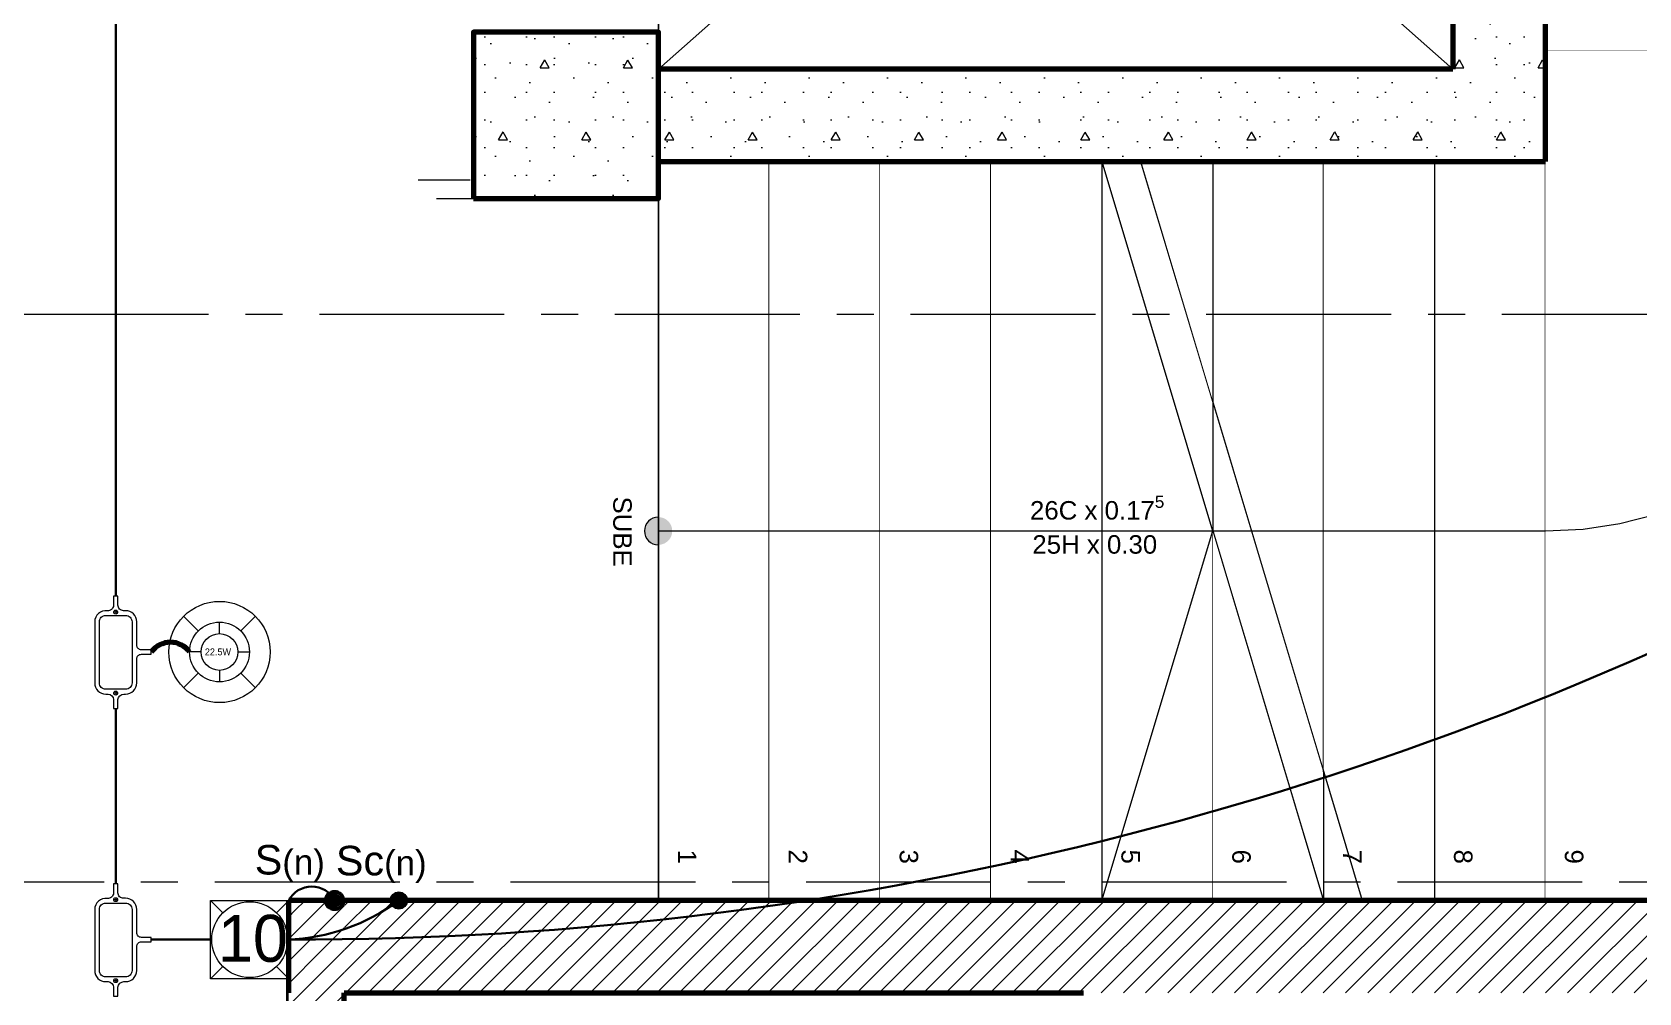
# Model space of a CAD drawing. Header units: inches. Extents: x -38 to 5698, y -33 to 92.
# Drawn here: x 137.475 to 141.823, y 20.1 to 22.7 of the extents above; entities that cross this region are included whole.
import ezdxf
from ezdxf.lldxf.tags import DXFTag

# ---------------------------------------------------------------- set-up
doc = ezdxf.new("R2010")
doc.units = ezdxf.units.IN
doc.header["$MEASUREMENT"] = 0
doc.set_wipeout_variables(frame=1)
for name, pattern in [('ACAD_ISO04W100', [30, 24, -3, 0, -3]), ('CONTINUA', [0]), ('Línea Oculta', [0.195611, 0.141111, -0.0545]), ('Punto & Raya', [0.65, 0.5, -0.075, 0, -0.075]), ('Raya Pequeña', [0.141111, 0.070556, -0.070556]), ('Rayas', [0.282222, 0.141111, -0.141111]), ('Wipeout_Contour', [1, 0, -1])]:
    doc.linetypes.add(name, pattern=pattern)
for name, color, linetype, lineweight in [('00 IE CKTO TOMAS', 111, 'Rayas', 18), ('01 IE LUM LED EMP DN570B', 3, 'Continuous', 13), ('ALUMBRADO_CONDUIT', 30, 'CONDUIT1', 30), ('ALUMBRADO_PVC', 6, 'PVC1', 30), ('Bancas', 1, 'Continuous', 13), ('Cable Alumbrado', 150, 'Continuous', 30), ('CABLEADO EXT.', 3, 'PVCSUBT', 30), ('pulsador', 4, 'Continuous', 40), ('Simb_Alumbrado', 140, 'CONTINUA', 30)]:
    doc.layers.add(name, color=color, linetype=linetype, lineweight=lineweight)
for name, color, linetype in [('02 _ ARQ _ ALB _ Ejes Generales', 7, 'Continuous'), ('02 _ ARQ _ ZON _ Espacio.3D', 7, 'Continuous'), ('08 _ STR _ EXT _ 06 Columnas', 7, 'Continuous'), ('08 _ STR _ EXT _ 07 Losa Aligerada', 7, 'Continuous'), ('08 _ STR _ EXT _ 11 Escaleras', 7, 'Continuous'), ('08 _ STR _ EXT _ 12 Ascensor', 7, 'Continuous'), ('Dibujo 2D - General', 7, 'Continuous'), ('Estructura - 04 MURO', 7, 'Continuous'), ('Interior - CIELO RASSO', 7, 'Continuous'), ('Marcador - Secciones', 251, 'Continuous')]:
    doc.layers.add(name, color=color, linetype=linetype)
doc.styles.add('Annotative', font='arial.ttf')
doc.styles.add('Estilo_Generado_3', font='arial.ttf')
doc.styles.add('{18b73a54-fa43-428c-adcb-c1c7bbdf2c84}', font='Simplex.shx')
tags = doc.linetypes.add('CONDUIT1', pattern='A,1,-0.19772,["con",{18b73a54-fa43-428c-adcb-c1c7bbdf2c84},S=0.2,R=0,X=0,Y=-0.065594],-0.593642', length=1.791362).pattern_tags.tags
tags[6] = DXFTag(74, 10)
tags = doc.linetypes.add('PVC1', pattern='A,1,-0.19772,["PVC",{18b73a54-fa43-428c-adcb-c1c7bbdf2c84},S=0.13,R=0,X=0,Y=-0.061851],-0.507647', length=1.705367).pattern_tags.tags
tags[6] = DXFTag(74, 10)
tags = doc.linetypes.add('PVCSUBT', pattern='A,0.6,-0.3,0.6,-0.075691,["PVC",Standard,S=0.2,R=0,X=0,Y=-0.093724],-0.621005', length=2.196696).pattern_tags.tags
tags[10] = DXFTag(74, 10)
pattern_1 = [(0, (92.5, 3e-09), (0, 0.3897114), [0.024375, -0.200625]), (0, (92.6125, 0.19486), (0, 0.3897114), [0.024375, -0.200625]), (60, (92.5, 3e-09), (-0.3375, 0.1948557), [0.024375, -0.200625]), (60, (92.725, 3e-09), (-0.3375, 0.1948557), [0.024375, -0.200625]), (120, (92.5244, 3e-09), (0.3375, 0.1948557), [0.024375, -0.200625]), (120, (92.7494, 3e-09), (0.3375, 0.1948557), [0.024375, -0.200625]), (0, (92.500015, 0.0375), (0, 0.075), [0, -0.075, 0, -0.1125]), (45, (92.537515, 0.0375), (-0.05303301, 0.05303301), [0, -0.05625, 0, -0.09375])]
pattern_2 = [(45, (92.500015, 3e-09), (-0.030052038, 0.030052038), [])]

# ---------------------------------------------------------------- blocks, each defined once
blk = doc.blocks.new('LUMINARIA 2')
at = {"layer": '01 IE LUM LED EMP DN570B'}
for p, q in [((-0.0939, 0.0936), (-0.1589, 0.1584)), ((0.0939, 0.0936), (0.1589, 0.1584)), ((-0.0939, -0.0936), (-0.1589, -0.1584)), ((0.0939, -0.0936), (0.1589, -0.1584))]:
    blk.add_line(p, q, dxfattribs=at)
at = {"layer": '01 IE LUM LED EMP DN570B', "ltscale": 0.4}
for p, q in [((0, 0.0813), (0, 0.1326)), ((-0.0813, 0), (-0.1326, 0)), ((0.0813, 0), (0.1326, 0)), ((0, -0.0813), (0, -0.1326))]:
    blk.add_line(p, q, dxfattribs=at)
at = {"layer": '01 IE LUM LED EMP DN570B'}
for radius in [0.2244, 0.1326]:
    blk.add_circle((0, 0), radius, dxfattribs=at)
at = {"layer": '01 IE LUM LED EMP DN570B', "ltscale": 0.4}
blk.add_circle((0, 0), 0.0813, dxfattribs=at)
at = {"layer": '01 IE LUM LED EMP DN570B', "color": 8, "linetype": 'ByBlock', "lineweight": 80, "insert": (-0.0649, 0.0156), "char_height": 0.03, "width": 0.178585, "attachment_point": 1}
blk.add_mtext('{\\C3;22.5W}', dxfattribs=at)
blk = doc.blocks.new('oval t')
at = {"layer": 'Simb_Alumbrado', "lineweight": 13}
blk.add_lwpolyline([(0.0141, 0.0102, -0.414214), (0.0041, 0.0202), (0.0041, 0.0416), (-0.0056, 0.0416), (-0.0056, 0.0202, -0.414214), (-0.0156, 0.0102), (-0.0659, 0.0102, 0.414214), (-0.0899, -0.0138), (-0.0899, -0.0183, -0.414214), (-0.1019, -0.0303), (-0.1213, -0.0303), (-0.1213, -0.04), (-0.1016, -0.04, -0.451917), (-0.0897, -0.0535, 0.451917), (-0.0659, -0.0805), (0.0659, -0.0805, 0.414214), (0.0899, -0.0566), (0.0899, -0.0512, -0.398753), (0.1019, -0.0401), (0.1213, -0.0401), (0.1213, -0.0304), (0.1019, -0.0304, -0.368669), (0.0899, -0.0176), (0.0899, -0.0138, 0.414214), (0.0659, 0.0102), (0.0141, 0.0102)], format="xyb", dxfattribs=at)
blk.add_lwpolyline([(-0.0659, 0), (0.0659, 0, -0.414214), (0.0797, -0.0138), (0.0797, -0.0566, -0.414214), (0.0659, -0.0703), (-0.0659, -0.0703, -0.414214), (-0.0797, -0.0566), (-0.0797, -0.0138, -0.414214)], format="xyb", close=True, dxfattribs=at)
for points in [[(-0.0869, -0.031), (-0.0869, -0.0394)], [(0.0879, -0.031), (0.0879, -0.0394)], [(-0.0911, -0.0352), (-0.0828, -0.0352)], [(0.0837, -0.0352), (0.0921, -0.0352)]]:
    blk.add_lwpolyline(points, dxfattribs=at)
for centre in [(-0.0869, -0.0352), (0.0879, -0.0352)]:
    blk.add_circle(centre, 0.00419, dxfattribs=at)
blk = doc.blocks.new('100x100x80 adosado')
at = {"layer": 'Simb_Alumbrado', "lineweight": 13}
blk.add_lwpolyline([(-0.0768, 0.0788), (0.0194, 0.0788), (0.0194, -0.0174), (-0.0768, -0.0174)], close=True, dxfattribs=at)
at = {"layer": 'Simb_Alumbrado', "lineweight": 9}
for points in [[(-0.0768, 0.0788), (-0.0618, 0.0638)], [(0.0043, 0.0638), (0.0194, 0.0788)], [(-0.0768, -0.0174), (-0.0618, -0.0023)], [(0.0043, -0.0023), (0.0194, -0.0174)]]:
    blk.add_lwpolyline(points, dxfattribs=at)
blk.add_circle((-0.0287, 0.0307), 0.0467, dxfattribs=at)
at = {"layer": 'Simb_Alumbrado', "lineweight": 9, "insert": (-0.0677, 0.0612), "char_height": 0.05773, "attachment_point": 1}
blk.add_mtext_dynamic_manual_height_columns('10', width=0.119989, gutter_width=12.5, heights=[0], dxfattribs=at)
blk = doc.blocks.new('ii3t')
at = {"layer": 'Simb_Alumbrado', "lineweight": 5}
h = blk.add_hatch(color=3, dxfattribs=at)
edge = h.paths.add_edge_path()
edge.add_arc((0, 0), 0.0164, 0, 360)
blk.add_circle((0, 0), 0.0164, dxfattribs=at)
blk = doc.blocks.new('pulsador')
at = {"layer": 'pulsador', "lineweight": 40}
h = blk.add_hatch(color=4, dxfattribs=at)
h.dxf.hatch_style = 1
h.paths.add_polyline_path([(246.2314, 46.0882, 1), (246.279, 46.0882, 1)])
h.paths.add_polyline_path([(246.2786, 46.0882, -1), (246.2317, 46.0882, -1)], flags=16)
h.paths.add_polyline_path([(246.271, 46.0882, -1), (246.2393, 46.0882, -1)], flags=0)
at = {"layer": 'pulsador'}
h = blk.add_hatch(color=4, dxfattribs=at)
h.dxf.hatch_style = 1
h.paths.add_polyline_path([(246.2393, 46.0882, 1), (246.271, 46.0882, 1)])
at = {"layer": 'pulsador', "color": 4, "lineweight": 50}
blk.add_circle((246.2552, 46.0882), 0.0238, dxfattribs=at)
at = {"layer": 'pulsador', "color": 4, "lineweight": 40}
blk.add_circle((246.2552, 46.0882), 0.0235, dxfattribs=at)
at = {"layer": 'pulsador', "color": 4}
blk.add_circle((246.2552, 46.0882), 0.0159, dxfattribs=at)

msp = doc.modelspace()

# ---------------------------------------------------------------- linework, layer by layer
at = {"layer": '02 _ ARQ _ ZON _ Espacio.3D', "color": 254, "linetype": 'Continuous', "lineweight": 0, "flags": 128}
msp.add_lwpolyline([(140.82, 15.1499), (140.8204, 17.1), (140.32, 17.1), (140.32, 19.05), (138.17, 19.05), (138.17, 20.35), (139.17, 20.35), (139.17, 22.25), (138.67, 22.25), (138.67, 22.7), (139.17, 22.7), (139.17, 24.4), (138.67, 24.4), (138.67, 24.85), (139.17, 24.85), (139.17, 26.75), (143.57, 26.75), (143.57, 27), (143.92, 27), (143.92, 29.7)], dxfattribs=at)
at = {"layer": '02 _ ARQ _ ZON _ Espacio.3D', "color": 255, "linetype": 'Continuous', "lineweight": 0, "flags": 128}
msp.add_lwpolyline([(139.17, 22.6), (141.32, 22.6), (141.32, 24.5), (139.17, 24.5)], close=True, dxfattribs=at)
at = {"layer": '08 _ STR _ EXT _ 12 Ascensor', "color": 7, "linetype": 'Continuous', "lineweight": 80, "flags": 128}
for points in [[(141.32, 24.5), (141.32, 22.6)], [(141.32, 22.6), (139.17, 22.6)]]:
    msp.add_lwpolyline(points, dxfattribs=at)
at = {"layer": 'ALUMBRADO_CONDUIT', "color": 30, "lineweight": 30, "ltscale": 0.4, "true_color": 0xf26722}
for p, q in [((137.7016, 21.1736), (137.7015, 23.4069)), ((137.7016, 20.8694), (137.7016, 20.3953)), ((137.9583, 20.2442), (137.7979, 20.2442))]:
    msp.add_line(p, q, dxfattribs=at)
at = {"layer": 'CABLEADO EXT.', "color": 3, "lineweight": 80}
msp.add_arc((137.8497, 20.9848), 0.0641, 36.0183, 143.9817, dxfattribs=at)
at = {"layer": 'Dibujo 2D - General', "color": 252, "linetype": 'Continuous', "lineweight": 9}
for p, q in [((139.17, 22.6), (141.32, 24.5)), ((141.32, 22.6), (139.17, 24.5))]:
    msp.add_line(p, q, dxfattribs=at)
at = {"layer": 'Interior - CIELO RASSO', "color": 251, "linetype": 'Línea Oculta', "lineweight": 13, "flags": 128}
for points in [[(138.52, 22.3), (138.67, 22.3)], [(138.57, 22.25), (138.67, 22.25)]]:
    msp.add_lwpolyline(points, dxfattribs=at)

# ---------------------------------------------------------------- block references
at = {"layer": '01 IE LUM LED EMP DN570B', "xscale": 0.6105334384153049, "yscale": 0.6105334384153049, "zscale": 0.6105334384153049}
msp.add_blockref('LUMINARIA 2', (137.9825, 21.0225), dxfattribs=at)
at = {"layer": 'Bancas', "color": 252, "true_color": 0x939598, "xscale": 1.253906979044094, "yscale": 1.253906979044094, "zscale": 1.253906979044094, "rotation": 270}
for p in [(137.7457, 21.0215), (137.7457, 20.2432)]:
    msp.add_blockref('oval t', p, dxfattribs=at)

# ---------------------------------------------------------------- texts
at = {"layer": '00 IE CKTO TOMAS', "char_height": 0.08, "width": 0.768045, "attachment_point": 7, "style": 'Annotative'}
for s, insert in [('S{\\H0.84375x;(n)}', (138.0778, 20.4)), ('Sc{\\H0.84375x;(n)}', (138.2974, 20.3976))]:
    msp.add_mtext(s, dxfattribs=dict(at, insert=insert))
at = {"layer": '08 _ STR _ EXT _ 11 Escaleras', "color": 161, "lineweight": 13, "insert": (139.0725, 21.4433), "char_height": 0.05, "attachment_point": 4, "rotation": 270, "style": 'Estilo_Generado_3'}
msp.add_mtext('\\A1;{\\pql;\\fArial|b0|i0|c0|p34;SUBE}', dxfattribs=at)

# ---------------------------------------------------------------- next in the draw order: wipeouts: each hides what was drawn before it
at = {"color": 254, "linetype": 'Wipeout_Contour', "lineweight": 0, "ltscale": 3410.443339}
msp.add_wipeout([(139.8744, 22.35), (140.4744, 20.35), (141.57, 20.35), (141.57, 22.35)], dxfattribs=at).dxf.layer = '08 _ STR _ EXT _ 11 Escaleras'
at = {"color": 254, "linetype": 'Wipeout_Contour', "lineweight": 0, "ltscale": 2550.544386}
msp.add_wipeout([(138.17, 20.1), (138.32, 20.1), (138.17, 20.35)], dxfattribs=at).dxf.layer = 'Estructura - 04 MURO'

# ---------------------------------------------------------------- next in the draw order: hatches: boundary and pattern name
at = {"layer": 'Estructura - 04 MURO', "linetype": 'Continuous', "lineweight": 5}
h = msp.add_hatch(dxfattribs=at)
h.set_pattern_fill('LADRILLO_COMÚN_0002', color=252, style=0, pattern_type=2)
h.set_pattern_definition(pattern_2)
h.paths.add_polyline_path([(138.17, 20.1), (138.32, 20.1), (138.17, 20.35)])

# ---------------------------------------------------------------- next in the draw order: linework, layer by layer
at = {"layer": '08 _ STR _ EXT _ 11 Escaleras', "color": 161, "linetype": 'Continuous', "lineweight": 13}
for p, q in [((141.57, 22.35), (139.8744, 22.35)), ((140.4744, 20.35), (141.57, 20.35))]:
    msp.add_line(p, q, dxfattribs=at)

# ---------------------------------------------------------------- next in the draw order: wipeouts: each hides what was drawn before it
at = {"color": 254, "linetype": 'Wipeout_Contour', "lineweight": 0, "ltscale": 2555.067711}
msp.add_wipeout([(140.07, 22.35), (139.8744, 22.35), (140.07, 21.698)], dxfattribs=at).dxf.layer = '08 _ STR _ EXT _ 11 Escaleras'
at = {"color": 254, "linetype": 'Wipeout_Contour', "lineweight": 0, "ltscale": 3414.464033}
msp.add_wipeout([(142.0085, 22.35), (141.57, 22.35), (141.57, 20.35), (142.0085, 20.35)], dxfattribs=at).dxf.layer = '08 _ STR _ EXT _ 11 Escaleras'

# ---------------------------------------------------------------- next in the draw order: linework, layer by layer
at = {"layer": '08 _ STR _ EXT _ 11 Escaleras', "color": 161, "linetype": 'Continuous', "lineweight": 13}
for p, q in [((142.0085, 22.35), (141.57, 22.35)), ((141.57, 20.35), (143.57, 20.35))]:
    msp.add_line(p, q, dxfattribs=at)

# ---------------------------------------------------------------- next in the draw order: wipeouts: each hides what was drawn before it
at = {"color": 254, "linetype": 'Wipeout_Contour', "lineweight": 0, "ltscale": 3408.245928}
msp.add_wipeout([(140.37, 22.35), (140.07, 22.35), (140.07, 21.698), (140.37, 20.698)], dxfattribs=at).dxf.layer = '08 _ STR _ EXT _ 11 Escaleras'

# ---------------------------------------------------------------- next in the draw order: hatches: boundary and pattern name
at = {"layer": '08 _ STR _ EXT _ 11 Escaleras', "linetype": 'Continuous', "lineweight": 13}
msp.add_hatch(color=161, dxfattribs=at).paths.add_polyline_path([(140.1744, 21.3125, 1), (140.1744, 21.3875, 1)])

# ---------------------------------------------------------------- next in the draw order: linework, layer by layer
at = {"layer": '08 _ STR _ EXT _ 11 Escaleras', "color": 167, "linetype": 'Continuous', "lineweight": 18}
msp.add_line((140.37, 20.698), (140.37, 22.35), dxfattribs=at)
at = {"layer": '08 _ STR _ EXT _ 11 Escaleras', "color": 167, "linetype": 'Continuous', "lineweight": 18, "flags": 128}
msp.add_lwpolyline([(140.1744, 21.3875, 1), (140.1744, 21.3125)], format="xyb", dxfattribs=at)

# ---------------------------------------------------------------- next in the draw order: wipeouts: each hides what was drawn before it
at = {"color": 254, "linetype": 'Wipeout_Contour', "lineweight": 0, "ltscale": 3417.818333}
msp.add_wipeout([(143.57, 24.75), (141.57, 24.75), (141.57, 22.35), (143.57, 22.35)], dxfattribs=at).dxf.layer = '08 _ STR _ EXT _ 11 Escaleras'

# ---------------------------------------------------------------- next in the draw order: linework, layer by layer
at = {"layer": '08 _ STR _ EXT _ 11 Escaleras', "color": 161, "linetype": 'Continuous', "lineweight": 13}
msp.add_line((141.57, 25.1885), (141.57, 20.35), dxfattribs=at)
at = {"layer": '08 _ STR _ EXT _ 11 Escaleras', "color": 161, "linetype": 'Raya Pequeña', "lineweight": 13}
msp.add_line((141.57, 22.4885), (143.57, 22.4885), dxfattribs=at)

# ---------------------------------------------------------------- next in the draw order: wipeouts: each hides what was drawn before it
at = {"color": 254, "linetype": 'Wipeout_Contour', "lineweight": 0, "ltscale": 4261.817961}
msp.add_wipeout([(140.37, 22.35), (140.37, 20.698), (140.4744, 20.35), (140.67, 20.35), (140.67, 22.35)], dxfattribs=at).dxf.layer = '08 _ STR _ EXT _ 11 Escaleras'

# ---------------------------------------------------------------- next in the draw order: linework, layer by layer
at = {"layer": '08 _ STR _ EXT _ 11 Escaleras', "color": 167, "linetype": 'Continuous', "lineweight": 18}
for p, q in [((139.8744, 22.35), (140.4744, 20.35)), ((140.4744, 20.35), (140.67, 20.35))]:
    msp.add_line(p, q, dxfattribs=at)

# ---------------------------------------------------------------- next in the draw order: wipeouts: each hides what was drawn before it
at = {"color": 254, "linetype": 'Wipeout_Contour', "lineweight": 0, "ltscale": 3410.588354}
msp.add_wipeout([(140.67, 20.35), (140.97, 20.35), (140.97, 22.35), (140.67, 22.35)], dxfattribs=at).dxf.layer = '08 _ STR _ EXT _ 11 Escaleras'

# ---------------------------------------------------------------- next in the draw order: linework, layer by layer
at = {"layer": '08 _ STR _ EXT _ 11 Escaleras', "color": 167, "linetype": 'Continuous', "lineweight": 18}
msp.add_line((140.67, 22.35), (140.67, 20.35), dxfattribs=at)

# ---------------------------------------------------------------- next in the draw order: wipeouts: each hides what was drawn before it
at = {"color": 254, "linetype": 'Wipeout_Contour', "lineweight": 0, "ltscale": 3411.787977}
msp.add_wipeout([(140.97, 20.35), (141.27, 20.35), (141.27, 22.35), (140.97, 22.35)], dxfattribs=at).dxf.layer = '08 _ STR _ EXT _ 11 Escaleras'

# ---------------------------------------------------------------- next in the draw order: linework, layer by layer
at = {"layer": '08 _ STR _ EXT _ 11 Escaleras', "color": 167, "linetype": 'Continuous', "lineweight": 18}
msp.add_line((140.97, 22.35), (140.97, 20.35), dxfattribs=at)

# ---------------------------------------------------------------- next in the draw order: wipeouts: each hides what was drawn before it
at = {"color": 254, "linetype": 'Wipeout_Contour', "lineweight": 0, "ltscale": 3412.9876}
msp.add_wipeout([(141.27, 22.35), (141.27, 20.35), (141.57, 20.35), (141.57, 22.35)], dxfattribs=at).dxf.layer = '08 _ STR _ EXT _ 11 Escaleras'

# ---------------------------------------------------------------- next in the draw order: linework, layer by layer
at = {"layer": '08 _ STR _ EXT _ 11 Escaleras', "color": 167, "linetype": 'Continuous', "lineweight": 18}
for p, q in [((141.57, 20.35), (141.57, 24.75)), ((141.27, 22.35), (141.27, 20.35))]:
    msp.add_line(p, q, dxfattribs=at)

# ---------------------------------------------------------------- next in the draw order: wipeouts: each hides what was drawn before it
at = {"color": 254, "linetype": 'Wipeout_Contour', "lineweight": 0, "ltscale": 3417.586109}
msp.add_wipeout([(143.57, 22.35), (141.57, 22.35), (141.57, 20.35), (143.57, 20.35)], dxfattribs=at).dxf.layer = '08 _ STR _ EXT _ 11 Escaleras'

# ---------------------------------------------------------------- next in the draw order: linework, layer by layer
at = {"layer": '08 _ STR _ EXT _ 11 Escaleras', "color": 167, "linetype": 'Continuous', "lineweight": 18}
msp.add_line((140.1744, 21.35), (141.57, 21.35), dxfattribs=at)

# ---------------------------------------------------------------- next in the draw order: wipeouts: each hides what was drawn before it
at = {"color": 254, "linetype": 'Wipeout_Contour', "lineweight": 0, "ltscale": 3417.701909}
msp.add_wipeout([(141.57, 22.35), (143.57, 22.35), (143.57, 22.65), (141.57, 22.65)], dxfattribs=at).dxf.layer = '08 _ STR _ EXT _ 11 Escaleras'

# ---------------------------------------------------------------- next in the draw order: linework, layer by layer
at = {"layer": '08 _ STR _ EXT _ 11 Escaleras', "color": 167, "linetype": 'Continuous', "lineweight": 18}
msp.add_line((143.57, 22.65), (141.57, 22.65), dxfattribs=at)
msp.add_arc((141.57, 22.35), 1, 270, 0, dxfattribs=at)

# ---------------------------------------------------------------- next in the draw order: wipeouts: each hides what was drawn before it
at = {"color": 254, "linetype": 'Wipeout_Contour', "lineweight": 0, "ltscale": 3407.432195}
msp.add_wipeout([(139.22, 20.35), (140.97, 20.35), (140.37, 22.35), (139.22, 22.35)], dxfattribs=at).dxf.layer = '08 _ STR _ EXT _ 11 Escaleras'

# ---------------------------------------------------------------- next in the draw order: linework, layer by layer
at = {"layer": '08 _ STR _ EXT _ 11 Escaleras', "color": 161, "linetype": 'Continuous', "lineweight": 13}
for p, q in [((140.37, 22.35), (139.22, 22.35)), ((139.22, 22.35), (139.22, 20.35)), ((139.22, 20.35), (140.97, 20.35))]:
    msp.add_line(p, q, dxfattribs=at)

# ---------------------------------------------------------------- next in the draw order: wipeouts: each hides what was drawn before it
at = {"color": 254, "linetype": 'Wipeout_Contour', "lineweight": 0, "ltscale": 3417.733719}
msp.add_wipeout([(143.57, 22.95), (141.57, 22.95), (141.57, 22.65), (143.57, 22.65)], dxfattribs=at).dxf.layer = '08 _ STR _ EXT _ 11 Escaleras'

# ---------------------------------------------------------------- next in the draw order: wipeouts: each hides what was drawn before it
at = {"color": 254, "linetype": 'Wipeout_Contour', "lineweight": 0, "ltscale": 3404.590243}
msp.add_wipeout([(139.47, 22.35), (139.17, 22.35), (139.17, 20.35), (139.47, 20.35)], dxfattribs=at).dxf.layer = '08 _ STR _ EXT _ 11 Escaleras'

# ---------------------------------------------------------------- next in the draw order: hatches: boundary and pattern name
at = {"layer": '08 _ STR _ EXT _ 06 Columnas', "linetype": 'Continuous', "lineweight": 9}
h = msp.add_hatch(dxfattribs=at)
h.set_pattern_fill('HORMIGÓN_EN_MASA_0002', style=0, pattern_type=2)
h.set_pattern_definition(pattern_1)
h.paths.add_polyline_path([(138.67, 22.25), (139.17, 22.25), (139.17, 22.7), (138.67, 22.7)])
at = {"layer": '08 _ STR _ EXT _ 11 Escaleras', "linetype": 'Continuous', "lineweight": 13}
msp.add_hatch(color=161, dxfattribs=at).paths.add_polyline_path([(139.17, 21.3125, 1), (139.17, 21.3875, 1)])

# ---------------------------------------------------------------- next in the draw order: linework, layer by layer
at = {"layer": '08 _ STR _ EXT _ 06 Columnas', "color": 7, "linetype": 'Continuous', "lineweight": 80, "flags": 128}
msp.add_lwpolyline([(138.67, 22.25), (139.17, 22.25), (139.17, 22.7), (138.67, 22.7)], close=True, dxfattribs=at)
at = {"layer": '08 _ STR _ EXT _ 11 Escaleras', "color": 167, "linetype": 'Continuous', "lineweight": 18}
for p, q in [((139.17, 22.35), (139.17, 20.35)), ((143.57, 22.35), (139.17, 22.35)), ((139.47, 20.35), (139.47, 22.35)), ((139.17, 20.35), (143.57, 20.35))]:
    msp.add_line(p, q, dxfattribs=at)
at = {"layer": '08 _ STR _ EXT _ 11 Escaleras', "color": 167, "linetype": 'Continuous', "lineweight": 18, "flags": 128}
msp.add_lwpolyline([(139.17, 21.3875, 1), (139.17, 21.3125)], format="xyb", dxfattribs=at)
at = {"layer": '08 _ STR _ EXT _ 12 Ascensor', "color": 7, "linetype": 'Continuous', "lineweight": 80, "flags": 128}
msp.add_lwpolyline([(139.17, 22.35), (139.17, 22.6)], dxfattribs=at)

# ---------------------------------------------------------------- next in the draw order: texts
at = {"layer": '08 _ STR _ EXT _ 11 Escaleras', "color": 161, "lineweight": 13, "insert": (139.2479, 20.4879), "char_height": 0.05, "attachment_point": 4, "rotation": 270, "style": 'Estilo_Generado_3'}
msp.add_mtext('\\A1;{\\pql;\\fArial|b0|i0|c0|p34;1}', dxfattribs=at)

# ---------------------------------------------------------------- next in the draw order: wipeouts: each hides what was drawn before it
at = {"color": 254, "linetype": 'Wipeout_Contour', "lineweight": 0, "ltscale": 3405.789865}
msp.add_wipeout([(139.77, 22.35), (139.47, 22.35), (139.47, 20.35), (139.77, 20.35)], dxfattribs=at).dxf.layer = '08 _ STR _ EXT _ 11 Escaleras'

# ---------------------------------------------------------------- next in the draw order: linework, layer by layer
at = {"layer": '08 _ STR _ EXT _ 11 Escaleras', "color": 167, "linetype": 'Continuous', "lineweight": 18}
msp.add_line((139.77, 20.35), (139.77, 22.35), dxfattribs=at)

# ---------------------------------------------------------------- next in the draw order: texts
at = {"layer": '08 _ STR _ EXT _ 11 Escaleras', "color": 161, "lineweight": 13, "insert": (139.5479, 20.4879), "char_height": 0.05, "attachment_point": 4, "rotation": 270, "style": 'Estilo_Generado_3'}
msp.add_mtext('\\A1;{\\pql;\\fArial|b0|i0|c0|p34;2}', dxfattribs=at)

# ---------------------------------------------------------------- next in the draw order: wipeouts: each hides what was drawn before it
at = {"color": 254, "linetype": 'Wipeout_Contour', "lineweight": 0, "ltscale": 3406.989487}
msp.add_wipeout([(140.07, 22.35), (139.77, 22.35), (139.77, 20.35), (140.07, 20.35)], dxfattribs=at).dxf.layer = '08 _ STR _ EXT _ 11 Escaleras'

# ---------------------------------------------------------------- next in the draw order: linework, layer by layer
at = {"layer": '08 _ STR _ EXT _ 11 Escaleras', "color": 167, "linetype": 'Continuous', "lineweight": 18}
msp.add_line((140.07, 20.35), (140.07, 22.35), dxfattribs=at)

# ---------------------------------------------------------------- next in the draw order: texts
at = {"layer": '08 _ STR _ EXT _ 11 Escaleras', "color": 161, "lineweight": 13, "insert": (139.8475, 20.4879), "char_height": 0.05, "attachment_point": 4, "rotation": 270, "style": 'Estilo_Generado_3'}
msp.add_mtext('\\A1;{\\pql;\\fArial|b0|i0|c0|p34;3}', dxfattribs=at)

# ---------------------------------------------------------------- next in the draw order: wipeouts: each hides what was drawn before it
at = {"color": 254, "linetype": 'Wipeout_Contour', "lineweight": 0, "ltscale": 3408.189109}
msp.add_wipeout([(140.07, 22.35), (140.07, 20.35), (140.37, 20.35), (140.37, 22.35)], dxfattribs=at).dxf.layer = '08 _ STR _ EXT _ 11 Escaleras'

# ---------------------------------------------------------------- next in the draw order: texts
at = {"layer": '08 _ STR _ EXT _ 11 Escaleras', "color": 161, "lineweight": 13, "insert": (140.1479, 20.4879), "char_height": 0.05, "attachment_point": 4, "rotation": 270, "style": 'Estilo_Generado_3'}
msp.add_mtext('\\A1;{\\pql;\\fArial|b0|i0|c0|p34;4}', dxfattribs=at)

# ---------------------------------------------------------------- next in the draw order: wipeouts: each hides what was drawn before it
at = {"color": 254, "linetype": 'Wipeout_Contour', "lineweight": 0, "ltscale": 3409.350441}
msp.add_wipeout([(140.67, 21.35), (140.37, 22.35), (140.37, 20.35), (140.67, 20.35)], dxfattribs=at).dxf.layer = '08 _ STR _ EXT _ 11 Escaleras'

# ---------------------------------------------------------------- next in the draw order: linework, layer by layer
at = {"layer": '08 _ STR _ EXT _ 11 Escaleras', "color": 167, "linetype": 'Continuous', "lineweight": 18}
for p, q in [((140.37, 22.35), (140.37, 20.35)), ((140.67, 20.35), (140.67, 21.35))]:
    msp.add_line(p, q, dxfattribs=at)

# ---------------------------------------------------------------- next in the draw order: texts
at = {"layer": '08 _ STR _ EXT _ 11 Escaleras', "color": 161, "lineweight": 13, "char_height": 0.05, "style": 'Estilo_Generado_3'}
for s, insert, attachment_point in [('\\A1;{\\pqc;\\pt0,3.55;\\fArial|b0|i0|c0|p34;26C x \\fArial|b0|i0|c0|p34;0.17\\fArial|b0|i0|c0|p34;\\A1{\\H.66x;\\S5^  ;}\\fArial|b0|i0|c0|p34;\\fArial|b0|i0|c0|p34;\\fArial|b0|i0|c0|p34;\\fArial|b0|i0|c0|p34;\\A1{\\H.66x;\\S^  ;}\\fArial|b0|i0|c0|p34;\\fArial|b0|i0|c0|p34;\\fArial|b0|i0|c0|p34;\\fArial|b0|i0|c0|p34;\\A1{\\H.66x;\\S^  ;}\\fArial|b0|i0|c0|p34;}', (140.37, 21.3663), 8), ('\\A1;{\\pqc;\\pt0,3.55;\\fArial|b0|i0|c0|p34;25H x \\fArial|b0|i0|c0|p34;0.30\\fArial|b0|i0|c0|p34;\\A1{\\H.66x;\\S^  ;}\\fArial|b0|i0|c0|p34;\\fArial|b0|i0|c0|p34;\\fArial|b0|i0|c0|p34;\\fArial|b0|i0|c0|p34;\\A1{\\H.66x;\\S^  ;}\\fArial|b0|i0|c0|p34;\\fArial|b0|i0|c0|p34;\\fArial|b0|i0|c0|p34;\\fArial|b0|i0|c0|p34;\\A1{\\H.66x;\\S^  ;}\\fArial|b0|i0|c0|p34;}', (140.37, 21.3386), 2)]:
    msp.add_mtext(s, dxfattribs=dict(at, insert=insert, attachment_point=attachment_point))
at = {"layer": '08 _ STR _ EXT _ 11 Escaleras', "color": 161, "lineweight": 13, "insert": (140.4475, 20.4879), "char_height": 0.05, "attachment_point": 4, "rotation": 270, "style": 'Estilo_Generado_3'}
msp.add_mtext('\\A1;{\\pql;\\fArial|b0|i0|c0|p34;5}', dxfattribs=at)

# ---------------------------------------------------------------- next in the draw order: wipeouts: each hides what was drawn before it
at = {"color": 254, "linetype": 'Wipeout_Contour', "lineweight": 0, "ltscale": 2556.867094}
msp.add_wipeout([(140.67, 22.35), (140.4744, 22.35), (140.67, 21.698)], dxfattribs=at).dxf.layer = '08 _ STR _ EXT _ 11 Escaleras'

# ---------------------------------------------------------------- next in the draw order: linework, layer by layer
at = {"layer": '08 _ STR _ EXT _ 11 Escaleras', "color": 161, "linetype": 'ACAD_ISO04W100', "lineweight": 13}
msp.add_line((143.57, 22.35), (140.4744, 22.35), dxfattribs=at)

# ---------------------------------------------------------------- next in the draw order: wipeouts: each hides what was drawn before it
at = {"color": 254, "linetype": 'Wipeout_Contour', "lineweight": 0, "ltscale": 2558.228008}
msp.add_wipeout([(140.67, 20.35), (140.97, 20.35), (140.67, 21.35)], dxfattribs=at).dxf.layer = '08 _ STR _ EXT _ 11 Escaleras'

# ---------------------------------------------------------------- next in the draw order: texts
at = {"layer": '08 _ STR _ EXT _ 11 Escaleras', "color": 161, "lineweight": 13, "insert": (140.7475, 20.4879), "char_height": 0.05, "attachment_point": 4, "rotation": 270, "style": 'Estilo_Generado_3'}
msp.add_mtext('\\A1;{\\pql;\\fArial|b0|i0|c0|p34;6}', dxfattribs=at)

# ---------------------------------------------------------------- next in the draw order: wipeouts: each hides what was drawn before it
at = {"color": 254, "linetype": 'Wipeout_Contour', "lineweight": 0, "ltscale": 3410.645132}
msp.add_wipeout([(140.67, 22.35), (140.67, 21.698), (140.97, 20.698), (140.97, 22.35)], dxfattribs=at).dxf.layer = '08 _ STR _ EXT _ 11 Escaleras'

# ---------------------------------------------------------------- next in the draw order: linework, layer by layer
at = {"layer": '08 _ STR _ EXT _ 11 Escaleras', "color": 161, "linetype": 'ACAD_ISO04W100', "lineweight": 13}
for p, q in [((140.67, 22.35), (140.67, 21.698)), ((140.97, 20.698), (140.97, 22.35))]:
    msp.add_line(p, q, dxfattribs=at)
at = {"layer": '08 _ STR _ EXT _ 11 Escaleras', "color": 167, "linetype": 'Continuous', "lineweight": 18}
for p in [(139.17, 21.35), (140.37, 20.35)]:
    msp.add_line(p, (140.67, 21.35), dxfattribs=at)

# ---------------------------------------------------------------- next in the draw order: wipeouts: each hides what was drawn before it
at = {"color": 254, "linetype": 'Wipeout_Contour', "lineweight": 0, "ltscale": 4264.817035}
msp.add_wipeout([(140.97, 22.35), (140.97, 20.698), (141.0744, 20.35), (141.27, 20.35), (141.27, 22.35)], dxfattribs=at).dxf.layer = '08 _ STR _ EXT _ 11 Escaleras'

# ---------------------------------------------------------------- next in the draw order: linework, layer by layer
at = {"layer": '08 _ STR _ EXT _ 11 Escaleras', "color": 167, "linetype": 'Continuous', "lineweight": 18}
msp.add_line((140.37, 22.35), (140.97, 20.35), dxfattribs=at)
at = {"layer": '08 _ STR _ EXT _ 11 Escaleras', "color": 161, "linetype": 'ACAD_ISO04W100', "lineweight": 13}
for p, q in [((140.4744, 22.35), (141.0744, 20.35)), ((141.0744, 20.35), (143.57, 20.35))]:
    msp.add_line(p, q, dxfattribs=at)

# ---------------------------------------------------------------- next in the draw order: texts
at = {"layer": '08 _ STR _ EXT _ 11 Escaleras', "color": 161, "lineweight": 13, "insert": (141.0479, 20.4879), "char_height": 0.05, "attachment_point": 4, "rotation": 270, "style": 'Estilo_Generado_3'}
msp.add_mtext('\\A1;{\\pql;\\fArial|b0|i0|c0|p34;7}', dxfattribs=at)

# ---------------------------------------------------------------- next in the draw order: wipeouts: each hides what was drawn before it
at = {"color": 254, "linetype": 'Wipeout_Contour', "lineweight": 0, "ltscale": 3412.9876}
msp.add_wipeout([(141.27, 20.35), (141.57, 20.35), (141.57, 22.35), (141.27, 22.35)], dxfattribs=at).dxf.layer = '08 _ STR _ EXT _ 11 Escaleras'

# ---------------------------------------------------------------- next in the draw order: hatches: boundary and pattern name
at = {"layer": '08 _ STR _ EXT _ 12 Ascensor', "linetype": 'Continuous', "lineweight": 9}
h = msp.add_hatch(dxfattribs=at)
h.set_pattern_fill('HORMIGÓN_EN_MASA_0002', style=0, pattern_type=2)
h.set_pattern_definition(pattern_1)
h.paths.add_polyline_path([(141.32, 22.6), (139.17, 22.6), (139.17, 22.35), (141.32, 22.35)])

# ---------------------------------------------------------------- next in the draw order: linework, layer by layer
at = {"layer": '08 _ STR _ EXT _ 11 Escaleras', "color": 161, "linetype": 'ACAD_ISO04W100', "lineweight": 13}
for p, q in [((141.57, 20.35), (141.57, 26.75)), ((141.27, 22.35), (141.27, 20.35))]:
    msp.add_line(p, q, dxfattribs=at)

# ---------------------------------------------------------------- next in the draw order: texts
at = {"layer": '08 _ STR _ EXT _ 11 Escaleras', "color": 161, "lineweight": 13, "insert": (141.3475, 20.4879), "char_height": 0.05, "attachment_point": 4, "rotation": 270, "style": 'Estilo_Generado_3'}
msp.add_mtext('\\A1;{\\pql;\\fArial|b0|i0|c0|p34;8}', dxfattribs=at)

# ---------------------------------------------------------------- next in the draw order: wipeouts: each hides what was drawn before it
at = {"color": 254, "linetype": 'Wipeout_Contour', "lineweight": 0, "ltscale": 3417.586109}
msp.add_wipeout([(143.57, 22.35), (141.57, 22.35), (141.57, 20.35), (143.57, 20.35)], dxfattribs=at).dxf.layer = '08 _ STR _ EXT _ 11 Escaleras'

# ---------------------------------------------------------------- next in the draw order: linework, layer by layer
at = {"layer": '02 _ ARQ _ ALB _ Ejes Generales', "color": 251, "linetype": 'Punto & Raya', "lineweight": 13}
msp.add_line((148.07, 20.4), (135.2385, 20.4), dxfattribs=at)
at = {"layer": '08 _ STR _ EXT _ 11 Escaleras', "color": 161, "linetype": 'ACAD_ISO04W100', "lineweight": 13}
msp.add_line((140.7744, 21.35), (141.57, 21.35), dxfattribs=at)
at = {"layer": 'Marcador - Secciones', "color": 251, "linetype": 'Punto & Raya', "lineweight": 13}
msp.add_line((121.4526, 21.9367), (149.2072, 21.9367), dxfattribs=at)

# ---------------------------------------------------------------- next in the draw order: texts
at = {"layer": '08 _ STR _ EXT _ 11 Escaleras', "color": 161, "lineweight": 13, "insert": (141.6475, 20.4879), "char_height": 0.05, "attachment_point": 4, "rotation": 270, "style": 'Estilo_Generado_3'}
msp.add_mtext('\\A1;{\\pql;\\fArial|b0|i0|c0|p34;9}', dxfattribs=at)

# ---------------------------------------------------------------- next in the draw order: wipeouts: each hides what was drawn before it
at = {"color": 254, "linetype": 'Wipeout_Contour', "lineweight": 0, "ltscale": 3417.701909}
msp.add_wipeout([(141.57, 22.35), (143.57, 22.35), (143.57, 22.65), (141.57, 22.65)], dxfattribs=at).dxf.layer = '08 _ STR _ EXT _ 11 Escaleras'
at = {"color": 254, "linetype": 'Wipeout_Contour', "lineweight": 0, "ltscale": 3410.976089}
msp.add_wipeout([(138.32, 20.1), (143.57, 20.1), (143.57, 20.35), (138.32, 20.35)], dxfattribs=at).dxf.layer = 'Estructura - 04 MURO'

# ---------------------------------------------------------------- next in the draw order: hatches: boundary and pattern name
at = {"layer": '08 _ STR _ EXT _ 12 Ascensor', "linetype": 'Continuous', "lineweight": 9}
h = msp.add_hatch(dxfattribs=at)
h.set_pattern_fill('HORMIGÓN_EN_MASA_0002', style=0, pattern_type=2)
h.set_pattern_definition(pattern_1)
h.paths.add_polyline_path([(141.32, 22.6), (141.57, 22.35), (141.57, 22.6)])
h = msp.add_hatch(dxfattribs=at)
h.set_pattern_fill('HORMIGÓN_EN_MASA_0002', style=0, pattern_type=2)
h.set_pattern_definition(pattern_1)
h.paths.add_polyline_path([(141.32, 22.35), (141.57, 22.35), (141.32, 22.6)])
at = {"layer": 'Estructura - 04 MURO', "linetype": 'Continuous', "lineweight": 5}
h = msp.add_hatch(dxfattribs=at)
h.set_pattern_fill('LADRILLO_COMÚN_0002', color=252, style=0, pattern_type=2)
h.set_pattern_definition(pattern_2)
h.paths.add_polyline_path([(138.32, 20.1), (143.57, 20.1), (143.57, 20.35), (138.32, 20.35)])

# ---------------------------------------------------------------- next in the draw order: linework, layer by layer
at = {"layer": '08 _ STR _ EXT _ 11 Escaleras', "color": 161, "linetype": 'ACAD_ISO04W100', "lineweight": 13}
msp.add_line((143.57, 22.65), (141.57, 22.65), dxfattribs=at)
msp.add_arc((141.57, 22.35), 1, 270, 0, dxfattribs=at)
at = {"layer": '08 _ STR _ EXT _ 12 Ascensor', "color": 7, "linetype": 'Continuous', "lineweight": 80, "flags": 128}
msp.add_lwpolyline([(139.17, 22.35), (141.57, 22.35)], dxfattribs=at)

# ---------------------------------------------------------------- next in the draw order: block references
at = {"layer": 'Cable Alumbrado', "lineweight": 0, "xscale": 1.404578189384958, "yscale": 1.404578189384958, "zscale": 1.404578189384958}
msp.add_blockref('ii3t', (138.4677, 20.35), dxfattribs=at)

# ---------------------------------------------------------------- next in the draw order: wipeouts: each hides what was drawn before it
at = {"color": 254, "linetype": 'Wipeout_Contour', "lineweight": 0, "ltscale": 3417.733719}
msp.add_wipeout([(143.57, 22.95), (141.57, 22.95), (141.57, 22.65), (143.57, 22.65)], dxfattribs=at).dxf.layer = '08 _ STR _ EXT _ 11 Escaleras'
at = {"color": 254, "linetype": 'Wipeout_Contour', "lineweight": 0, "ltscale": 2549.724368}
msp.add_wipeout([(138.32, 20.35), (138.17, 20.35), (138.32, 20.1)], dxfattribs=at).dxf.layer = 'Estructura - 04 MURO'

# ---------------------------------------------------------------- next in the draw order: hatches: boundary and pattern name
at = {"layer": '08 _ STR _ EXT _ 12 Ascensor', "linetype": 'Continuous', "lineweight": 9}
h = msp.add_hatch(dxfattribs=at)
h.set_pattern_fill('HORMIGÓN_EN_MASA_0002', style=0, pattern_type=2)
h.set_pattern_definition(pattern_1)
h.paths.add_polyline_path([(141.32, 24.5), (141.32, 22.6), (141.57, 22.6), (141.57, 24.5)])
at = {"layer": 'Estructura - 04 MURO', "linetype": 'Continuous', "lineweight": 5}
h = msp.add_hatch(dxfattribs=at)
h.set_pattern_fill('LADRILLO_COMÚN_0002', color=252, style=0, pattern_type=2)
h.set_pattern_definition(pattern_2)
h.paths.add_polyline_path([(138.32, 20.35), (138.17, 20.35), (138.32, 20.1)])

# ---------------------------------------------------------------- next in the draw order: linework, layer by layer
at = {"layer": '08 _ STR _ EXT _ 07 Losa Aligerada', "color": 254, "linetype": 'Continuous', "lineweight": 18, "flags": 128}
msp.add_lwpolyline([(145.42, 14.9999), (144.07, 14.9999), (144.07, 18.1001), (144.07, 18.1001), (144.07, 20.35), (139.17, 20.35), (139.17, 22.35), (139.17, 22.6), (139.17, 24.5), (139.17, 24.75), (139.17, 26.75), (144.07, 26.75), (144.07, 29.7), (144.07, 29.7)], dxfattribs=at)
at = {"layer": '08 _ STR _ EXT _ 12 Ascensor', "color": 7, "linetype": 'Continuous', "lineweight": 80, "flags": 128}
msp.add_lwpolyline([(141.57, 22.35), (141.57, 24.75)], dxfattribs=at)
at = {"layer": 'ALUMBRADO_PVC', "linetype": 'PVC1', "ltscale": 0.4}
for centre, radius, start, end in [((138.1925, 29.2664), 9.0223, 269.85734, 299.02514), ((138.1477, 20.7794), 0.5355, 272.0628, 306.7044), ((138.2319, 20.3181), 0.0697, 27.2775, 152.7225)]:
    msp.add_arc(centre, radius, start, end, dxfattribs=at)
at = {"layer": 'Estructura - 04 MURO', "color": 7, "linetype": 'Continuous', "lineweight": 80, "flags": 128}
for points in [[(143.57, 20.35), (138.17, 20.35)], [(138.17, 19.05), (138.17, 20.35)], [(138.32, 20.1), (140.32, 20.1)]]:
    msp.add_lwpolyline(points, dxfattribs=at)

# ---------------------------------------------------------------- next in the draw order: block references
at = {"color": 4, "lineweight": 40}
msp.add_blockref('pulsador', (-107.9613, -25.7382), dxfattribs=at)
at = {"layer": 'ALUMBRADO_CONDUIT', "linetype": 'PVC1', "lineweight": 35, "xscale": 2.199856799627834, "yscale": 2.199856799627834, "zscale": 2.199856799627834}
msp.add_blockref('100x100x80 adosado', (138.1274, 20.1765), dxfattribs=at)

# ---------------------------------------------------------------- next in the draw order: wipeouts: each hides what was drawn before it
at = {"color": 254, "linetype": 'Wipeout_Contour', "lineweight": 0, "ltscale": 3400.125748}
msp.add_wipeout([(138.17, 19.2), (138.32, 19.2), (138.32, 20.1), (138.17, 20.1)], dxfattribs=at).dxf.layer = 'Estructura - 04 MURO'

# ---------------------------------------------------------------- next in the draw order: hatches: boundary and pattern name
at = {"layer": 'Estructura - 04 MURO', "linetype": 'Continuous', "lineweight": 5}
h = msp.add_hatch(dxfattribs=at)
h.set_pattern_fill('LADRILLO_COMÚN_0002', color=252, style=0, pattern_type=2)
h.set_pattern_definition(pattern_2)
h.paths.add_polyline_path([(138.17, 19.2), (138.32, 19.2), (138.32, 20.1), (138.17, 20.1)])

# ---------------------------------------------------------------- next in the draw order: linework, layer by layer
at = {"layer": 'Estructura - 04 MURO', "color": 7, "linetype": 'Continuous', "lineweight": 80, "flags": 128}
msp.add_lwpolyline([(138.32, 19.2), (138.32, 20.1)], dxfattribs=at)

doc.saveas('drawing.dxf')
